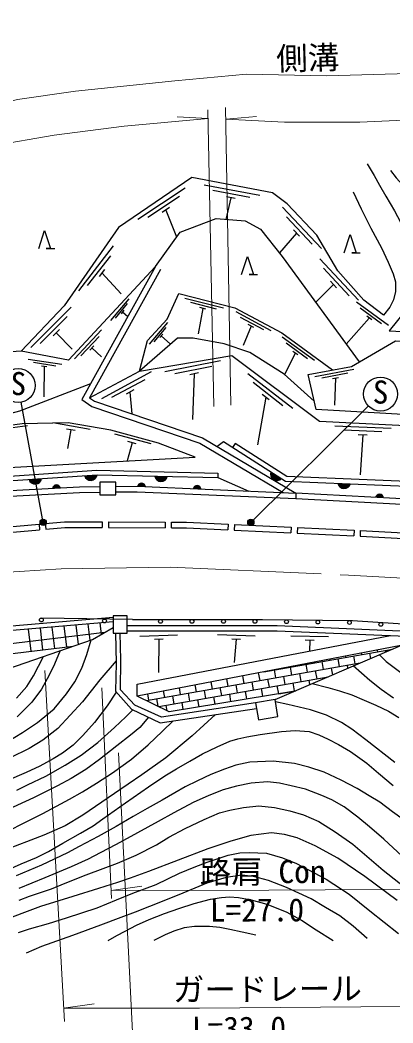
# Model space of a CAD drawing. Units: millimetres at full size, sheet at 1:1000; details may follow other scales. Extents: x 40000 to 680000, y 20000 to 380000.
# Drawn here: x 421429 to 451030, y 238962 to 318559 of the extents above; entities that cross this region are included whole.
import ezdxf
from ezdxf.enums import TextEntityAlignment as Align

# ---------------------------------------------------------------- set-up
doc = ezdxf.new("R2010")
doc.units = ezdxf.units.MM
doc.header["$LTSCALE"] = 1000
doc.linetypes.add('CHAIN', pattern=[18.5, 12, -1.5, 3.5, -1.5])
for name, color, linetype, lineweight in [('M-BGD', 7, 'Continuous', 25), ('M-BGD-EXST', 7, 'Continuous', 25), ('M-BMK', 2, 'CHAIN', 13), ('M-STR-HTXT', 7, 'Continuous', 13)]:
    doc.layers.add(name, color=color, linetype=linetype, lineweight=lineweight)
doc.styles.add('ＭＳ ゴシック', font='')
doc.styles.get('ＭＳ ゴシック').set_extended_font_data('MS Gothic')

msp = doc.modelspace()

# ---------------------------------------------------------------- hatches: boundary and pattern name
at = {"layer": 'M-BGD'}
for points in [[(441347, 282701), (442183, 282169, -0.82183)], [(422141, 282098), (423130, 282165, -0.82183)], [(426553, 282397), (427542, 282463, -0.82183)], [(431376, 281524), (430751, 281550, -0.84072)], [(432128, 282357), (433118, 282334, -0.82183)], [(446661, 281799), (447651, 281758, -0.82183)], [(424634, 281411), (424009, 281378, -0.84072)], [(435796, 281337), (435171, 281364, -0.84072)], [(450275, 280646), (449650, 280679, -0.84072)]]:
    msp.add_hatch(color=256, dxfattribs=at).paths.add_polyline_path(points)
at = {"layer": 'M-BGD-EXST'}
for points in [[(423485, 278808, -1), (423046, 278569, -0.41421), (423146, 278908, -0.41421)], [(439970, 278810, -1), (439531, 278571, -0.41421), (439631, 278910, -0.41421)]]:
    msp.add_hatch(color=256, dxfattribs=at).paths.add_polyline_path(points)

# ---------------------------------------------------------------- linework, layer by layer
at = {"layer": 'M-BGD'}
for p, q in [((434535, 305220), (430785, 302732)), ((440474, 304622), (436053, 305462)), ((439681, 304467), (436733, 305027)), ((434076, 304555), (431576, 302897)), ((438151, 304453), (437766, 302741)), ((438495, 304387), (437807, 304518)), ((433283, 303670), (432700, 303283)), ((432991, 303476), (433850, 301344)), ((445361, 300429), (442272, 303702)), ((444628, 300768), (442569, 302951)), ((443620, 301399), (443140, 301908)), ((443380, 301654), (442014, 300071)), ((423514, 300428), (424181, 300428)), ((423848, 300428), (423514, 300428)), ((428831, 300629), (426070, 297076)), ((447770, 300097), (448436, 300097)), ((448103, 300097), (447770, 300097)), ((428607, 299853), (426767, 297484)), ((448291, 296335), (445214, 299619)), ((428139, 298761), (427709, 298208)), ((447559, 296678), (445508, 298867)), ((427924, 298484), (429446, 296828)), ((439617, 298366), (440284, 298366)), ((439951, 298366), (439617, 298366)), ((446554, 297312), (446075, 297822)), ((446315, 297567), (444896, 296157)), ((430053, 296446), (428614, 294716)), ((437574, 295695), (434521, 296471)), ((437013, 295620), (434978, 296138)), ((450670, 294306), (448133, 296173)), ((425476, 295762), (422293, 292581)), ((429928, 296062), (428969, 294909)), ((429676, 295524), (429452, 295255)), ((429564, 295389), (429986, 295038)), ((435944, 295676), (435566, 293666)), ((436181, 295615), (435706, 295736)), ((441352, 293902), (438576, 295390)), ((450123, 294448), (448431, 295692)), ((425157, 295020), (423035, 292899)), ((433136, 294548), (431682, 292831)), ((440790, 293965), (438939, 294957)), ((449153, 294901), (447327, 292837)), ((449350, 294756), (448955, 295046)), ((424556, 293995), (424061, 293500)), ((424308, 293747), (425563, 292449)), ((427904, 293972), (425745, 291678)), ((433008, 294165), (432039, 293020)), ((439765, 294276), (439137, 292716)), ((439981, 294160), (439549, 294392)), ((427697, 293445), (426258, 291916)), ((432751, 293629), (432525, 293362)), ((432638, 293495), (433368, 292827)), ((444792, 291533), (442247, 293389)), ((427298, 292715), (426962, 292359)), ((427130, 292537), (427895, 291817)), ((444244, 291672), (442547, 292910)), ((443470, 291977), (443074, 292266)), ((424738, 291209), (422069, 291617)), ((424266, 291099), (422487, 291371)), ((437337, 291499), (432920, 290637)), ((443272, 292121), (442424, 290411)), ((423557, 291025), (423142, 291089)), ((423349, 291057), (423311, 288642)), ((431847, 290626), (427882, 288499)), ((436658, 291061), (433714, 290487)), ((435587, 290547), (434900, 290412)), ((447933, 290836), (444839, 290242)), ((447457, 290531), (445395, 290134)), ((431328, 290007), (428684, 288589)), ((435244, 290480), (435126, 286865)), ((443073, 287726), (439520, 290487)), ((442297, 287949), (439928, 289790)), ((446706, 290173), (446225, 290080)), ((446465, 290126), (446382, 287998)), ((430456, 289199), (429840, 288868)), ((430148, 289034), (430295, 287308)), ((440929, 288633), (440277, 284846)), ((441205, 288418), (440652, 288847)), ((426988, 286073), (424032, 286590)), ((422012, 286354), (419039, 285953)), ((425803, 285975), (425114, 286096)), ((425458, 286036), (425200, 284558)), ((450901, 286137), (446406, 286336)), ((450139, 285871), (447142, 286003)), ((431846, 284912), (428950, 285694)), ((430320, 285013), (429929, 283565)), ((430658, 284922), (429982, 285105)), ((437050, 284718), (437576, 285100)), ((448977, 285622), (448278, 285652)), ((448627, 285637), (448440, 282451)), ((438494, 284946), (438299, 284640)), ((437135, 282605), (437126, 282240)), ((437126, 282240), (439586, 281177)), ((443331, 281013), (443309, 280588)), ((423431, 278595), (423470, 278147)), ((427947, 278724), (427946, 278274)), ((428447, 278724), (428446, 278274)), ((428447, 278724), (432947, 278718)), ((432947, 278718), (432946, 278268)), ((433446, 278267), (433447, 278717)), ((418449, 278165), (422935, 278553)), ((418488, 277717), (422973, 278104)), ((422935, 278553), (422973, 278104)), ((428446, 278274), (432946, 278268)), ((437954, 278553), (437931, 278103)), ((438452, 278528), (438430, 278078)), ((438430, 278078), (442925, 277857)), ((438452, 278528), (442947, 278306)), ((442947, 278306), (442925, 277857)), ((443446, 278281), (443424, 277832)), ((443424, 277832), (447919, 277610)), ((443446, 278281), (447941, 278060)), ((447941, 278060), (447919, 277610)), ((448440, 278035), (448418, 277586)), ((448440, 278035), (452935, 277813)), ((448418, 277586), (452913, 277364)), ((430367, 270984), (423123, 271093)), ((427749, 270708), (427858, 269799)), ((422067, 270212), (422277, 268467)), ((423014, 270295), (423220, 268580)), ((423961, 270377), (424163, 268693)), ((424908, 270460), (425107, 268807)), ((425855, 270543), (426039, 269008)), ((426802, 270625), (426958, 269329)), ((433931, 269751), (430933, 269642)), ((432793, 269409), (432093, 269384)), ((432443, 269397), (432432, 266774)), ((440098, 269666), (437100, 269770)), ((438939, 269406), (438239, 269430)), ((438589, 269418), (438427, 267562)), ((445927, 269594), (442928, 269672)), ((444770, 269324), (444070, 269342)), ((444420, 269333), (444398, 268473)), ((440785, 266835), (451005, 268637)), ((448561, 268206), (448541, 268320)), ((449267, 267890), (449191, 268318)), ((449822, 268429), (449798, 268561)), ((450475, 268410), (450452, 268540)), ((431467, 264543), (448441, 267535)), ((444779, 267540), (444769, 267598)), ((445521, 267021), (445410, 267651)), ((446040, 267762), (446026, 267839)), ((446781, 267243), (446670, 267873)), ((447301, 267984), (447284, 268080)), ((448042, 267465), (447931, 268095)), ((440479, 266131), (440369, 266756)), ((440998, 266873), (440997, 266876)), ((441739, 266354), (441628, 266984)), ((442258, 267095), (442255, 267117)), ((443000, 266576), (442889, 267206)), ((443519, 267317), (443512, 267357)), ((443741, 266057), (443630, 266687)), ((444260, 266798), (444149, 267429)), ((445002, 266279), (444891, 266909)), ((446246, 266592), (446151, 267132)), ((447454, 267111), (447412, 267354)), ((432446, 264065), (445877, 266433)), ((436697, 265465), (436597, 266033)), ((437958, 265687), (437854, 266274)), ((439218, 265909), (439111, 266515)), ((439959, 265390), (439848, 266020)), ((441220, 265612), (441109, 266243)), ((442481, 265835), (442369, 266465)), ((443222, 265315), (443111, 265946)), ((444434, 265813), (444371, 266168)), ((445642, 266333), (445632, 266390)), ((431655, 264576), (431567, 265070)), ((432915, 264798), (432825, 265311)), ((434176, 265020), (434082, 265552)), ((434917, 264501), (434806, 265131)), ((435436, 265242), (435339, 265793)), ((436178, 264723), (436067, 265354)), ((437438, 264945), (437327, 265576)), ((438699, 265168), (438588, 265798)), ((439435, 264678), (439329, 265279)), ((440698, 264886), (440590, 265501)), ((441961, 265093), (441850, 265723)), ((441963, 265093), (443313, 265331)), ((442593, 265197), (442592, 265204)), ((432390, 264092), (432285, 264687)), ((433657, 264279), (433546, 264909)), ((434382, 263848), (434287, 264390)), ((435646, 264056), (435548, 264612)), ((436909, 264263), (436808, 264834)), ((438172, 264471), (438069, 265057)), ((433101, 263745), (433026, 264168))]:
    msp.add_line(p, q, dxfattribs=at)
for points in [[(426951, 288583), (430899, 290705), (438238, 291940), (445194, 286728), (476650, 285142), (496191, 287012), (512868, 292806), (517096, 295107), (522949, 298929), (527737, 302652), (532216, 306810), (535237, 310019), (539352, 315403), (540586, 317158), (541708, 317995)], [(437576, 285100), (442494, 281971), (455345, 281440), (464475, 280903), (470481, 280768), (478189, 280903), (485146, 281337), (490241, 281727), (494638, 282432), (500185, 283451), (504066, 284563), (509297, 286362), (513856, 288192), (518630, 290458), (522811, 292895), (527079, 295916), (530817, 299069), (535949, 303848), (540152, 308691), (545203, 315626)], [(544902, 315830), (539867, 308917), (535688, 304101), (530576, 299341), (526856, 296204), (522614, 293201), (518460, 290780), (513711, 288525), (509171, 286702), (503957, 284910), (500102, 283805), (494576, 282790), (490198, 282087), (485121, 281699), (478175, 281266), (470482, 281131), (464490, 281266), (455363, 281803), (442606, 282330), (438494, 284946)], [(443309, 280588), (457194, 279856), (470398, 279393), (477370, 279450), (483311, 279677), (489295, 280066), (492004, 280482), (498850, 281698), (504547, 283216), (508097, 284284), (511857, 285738), (516530, 287732), (519641, 289371), (522413, 291075), (525425, 293085), (528858, 295672), (532000, 298323), (535752, 301807), (539432, 305776), (542610, 309675), (546355, 314845)], [(546003, 315084), (542273, 309934), (539111, 306055), (535452, 302108), (531719, 298641), (528593, 296005), (525179, 293431), (522184, 291433), (519430, 289741), (516347, 288116), (511697, 286132), (507959, 284686), (504431, 283625), (498758, 282113), (491935, 280901), (489249, 280489), (483290, 280101), (477360, 279875), (470404, 279818), (457212, 280280), (443331, 281013)], [(448980, 307137), (449548, 306212), (449968, 305465), (450474, 304594), (451159, 303424), (451618, 302514), (452007, 301651), (452545, 300395), (452919, 299275), (453300, 298467), (453751, 297660)], [(450829, 306626), (451274, 306048), (451787, 305479), (452482, 304905), (453294, 304360), (454184, 303809), (455137, 303349), (455970, 302921), (457021, 302484), (457632, 302217), (458149, 301938), (458913, 301514), (459604, 301130), (460130, 300794), (460477, 300511), (460986, 299937), (461520, 299307), (461900, 298709), (462183, 297909), (462345, 297119)], [(450288, 295124), (448728, 296323), (446663, 298653), (444983, 301481), (442628, 303962), (441476, 304849), (435070, 306071), (429232, 302084), (424933, 295865), (421524, 292290)], [(447884, 304934), (448519, 303589), (449283, 302039), (450116, 300487), (450653, 299344), (451054, 298405), (451228, 297770), (451228, 297028), (451077, 296348), (450782, 295779), (450282, 295129)], [(432177, 298997), (425272, 291567), (421524, 292290), (418322, 292055), (416806, 292959), (416879, 294571), (409369, 300420), (406875, 300836), (403892, 301666), (403574, 302252), (399970, 304298)], [(432177, 298997), (434128, 301734), (437010, 302804), (439294, 302615), (440507, 301970), (442244, 299781), (448357, 291429)], [(422908, 300428), (423378, 301866), (423848, 300428)], [(447163, 300097), (447633, 301535), (448103, 300097)], [(439011, 298366), (439481, 299804), (439951, 298366)], [(432177, 298997), (426334, 288437), (427135, 287891), (435703, 284969), (442327, 281061)], [(432587, 298771), (426951, 288583), (427347, 288314), (435900, 285397), (443331, 281013)], [(430899, 290705), (431543, 293123), (433105, 294815), (434045, 296852), (438491, 295722), (442206, 293731), (446242, 290788)], [(504938, 291385), (499919, 289339), (495904, 287901), (480558, 286148), (475804, 285958), (461960, 286673), (444923, 287657), (444305, 290427), (447729, 291064), (451225, 293093), (466870, 292102), (482397, 292173), (494720, 293537), (499088, 294926), (500591, 295694), (503077, 296394)], [(444776, 288318), (442382, 290448), (439673, 292167), (437632, 292868), (435162, 293298), (433935, 293314), (430899, 290705)], [(427021, 289679), (421392, 287520), (420704, 287319), (410609, 286037)], [(410966, 282504), (435335, 283859), (432430, 284973), (428625, 286000), (425244, 286592), (421595, 286511), (410587, 285025)], [(378061, 270235), (385733, 273988), (392289, 276499), (399424, 278731), (406734, 280699), (413289, 281866), (427533, 282829), (437135, 282605)], [(378229, 269911), (385879, 273653), (392409, 276154), (399526, 278381), (406814, 280343), (413334, 281503), (427542, 282463), (437126, 282240)], [(427771, 281512), (426142, 281490), (416639, 280993), (411533, 280359), (407115, 279639), (400069, 278046), (394861, 276363), (390425, 274850), (384791, 272422), (378534, 269323)], [(378730, 268946), (384970, 272036), (390577, 274453), (394995, 275960), (400182, 277636), (407196, 279222), (411594, 279938), (416677, 280569), (426156, 281065), (427771, 281087)], [(429039, 281529), (430720, 281552), (442736, 281044), (443331, 281013)], [(429039, 281104), (430714, 281127), (442715, 280620), (443309, 280588)], [(423431, 278595), (424967, 278728), (427947, 278724)], [(433447, 278717), (434640, 278716), (437954, 278553)], [(423470, 278147), (424986, 278278), (427946, 278274)], [(433446, 278267), (434629, 278266), (437931, 278103)], [(428816, 271152), (419853, 270369), (413659, 269590), (405720, 268088), (398964, 266285), (391930, 263725), (386767, 261585), (383449, 259861)], [(428816, 270801), (419890, 270022), (413713, 269245), (405798, 267747), (399069, 265952), (392057, 263400), (386915, 261268), (383610, 259552)], [(430367, 270984), (440677, 270984), (447810, 270890), (455070, 270433)], [(383877, 259038), (389802, 261777), (397850, 264750), (407330, 267238), (412364, 268076), (428161, 269973)], [(383877, 259038), (389802, 261777), (397850, 264750), (407330, 267238), (412364, 268076), (428161, 269973)], [(385814, 255310), (388062, 256316), (391917, 258675), (396968, 261590), (401743, 263253), (409797, 265323), (419848, 266846), (427169, 269403), (428816, 270350)], [(429007, 269897), (429072, 267525), (428995, 265293), (430281, 263856), (432558, 262787), (440206, 263908)], [(440128, 264356), (432648, 263243), (430532, 264191), (429399, 265388), (429431, 267768), (429374, 269897)], [(455281, 269889), (441848, 270489), (429932, 270489)], [(455276, 269507), (441840, 270058), (429932, 270058)], [(420403, 261274), (421615, 262011), (422801, 262802), (424126, 263898), (425120, 265077), (425787, 266042), (426332, 267115), (426718, 268194), (427082, 269372)], [(443251, 265305), (433266, 263665), (430718, 264908), (430714, 265843), (450826, 269708)], [(384244, 258333), (390107, 261043), (398089, 263992), (407496, 266461), (412477, 267290), (425649, 268872)], [(424621, 268513), (424168, 267439), (423739, 266568), (423142, 265451), (422353, 264430), (421208, 263263)], [(441669, 264625), (451655, 268916), (430718, 264908)], [(429067, 267699), (427768, 266190), (426378, 264458), (424422, 262338), (423245, 261414), (422152, 260741), (420650, 259997)], [(421160, 264743), (421975, 265653), (422485, 266505), (423280, 268045)], [(449964, 268190), (450494, 267660), (451327, 267019), (452458, 266202), (453186, 265657), (454453, 264710), (455693, 263848), (456836, 263034), (457917, 262327), (459099, 261631), (460492, 260923), (461497, 260447), (462596, 260001), (464038, 259517), (465828, 258973), (468421, 258264), (469966, 257895), (471698, 257590), (473272, 257394), (475189, 257274), (478617, 257274), (480579, 257330), (481182, 257404)], [(451084, 264729), (450087, 265424), (449198, 266147), (447883, 267296)], [(444630, 265898), (445853, 265588), (446775, 265324), (447768, 265000), (448751, 264585), (449673, 264180), (450676, 263694), (451487, 263208)], [(429062, 265218), (428339, 264142), (427345, 262805), (426411, 261769), (425634, 261000), (424790, 260371), (424057, 259920), (422992, 259350), (421925, 258831), (420377, 258187), (419250, 257794), (417999, 257446), (416253, 257099), (414438, 256624), (411320, 255815)], [(451179, 259621), (448865, 261421), (447759, 262290), (446950, 262797), (445768, 263393), (444489, 263806), (442691, 264242), (441701, 264442)], [(421168, 257439), (422029, 257869), (423463, 258544), (425001, 259417), (426291, 260205), (427615, 261221), (428926, 262408), (429839, 263251), (430389, 263805)], [(436953, 263431), (435096, 261739), (432995, 260003), (431099, 258645), (428919, 257177), (426406, 255449), (425015, 254612), (423309, 253854), (420007, 252607), (416165, 251311), (414030, 250852), (412006, 250187), (410079, 249335), (407883, 248119), (406285, 247103), (404500, 245824), (402888, 244451), (401196, 242964), (399979, 242046), (398667, 241051), (397528, 240276), (396407, 239724), (395222, 239250), (394292, 238989)], [(431620, 263227), (430934, 262420), (430195, 261792), (429121, 260952), (427744, 259870), (426640, 259070), (425495, 258352), (424402, 257785), (422496, 256831), (420257, 255808)], [(420304, 254092), (421963, 254941), (423228, 255573), (425341, 256725), (426391, 257294), (427505, 258004), (428770, 258825), (430284, 259906), (431591, 261041), (432737, 262126), (433586, 262937)], [(420472, 251103), (421528, 251579), (422732, 252092), (423684, 252562), (424832, 253221), (426224, 254033), (427225, 254614), (428000, 255156), (429789, 256420), (431621, 257696), (432909, 258564), (433837, 259137), (434918, 259742), (435925, 260311), (437079, 260872), (438075, 261318), (438715, 261513), (439424, 261672), (440498, 261861), (442196, 262082), (443269, 262168), (444368, 262099), (445151, 261826), (445889, 261494), (446696, 261054), (447649, 260501), (448945, 259568), (449888, 258780), (451057, 257817)], [(452864, 254359), (451006, 255709), (449990, 256497), (449140, 256998), (448201, 257582), (446912, 258240), (445577, 258870), (444365, 259249), (443227, 259553), (441521, 259750), (439674, 259671), (438565, 259433), (437656, 259108), (436575, 258675), (435507, 258186), (434535, 257697), (433719, 257221), (432711, 256656), (431507, 255969), (430403, 255343), (429064, 254561), (427635, 253772), (426119, 252963), (425206, 252459), (423125, 251494), (421130, 250642)], [(451758, 252194), (450311, 253556), (449166, 254530), (448239, 255292), (447154, 256102), (446168, 256667), (445386, 257015), (444082, 257516), (442958, 257792), (442012, 258002), (441084, 258088), (439763, 257990), (438619, 257747), (437558, 257471), (436408, 257004), (435172, 256446), (433633, 255650), (432383, 254960), (430747, 254047), (429063, 253112), (427794, 252462), (426827, 251955), (425493, 251345), (423408, 250476), (421329, 249641)], [(421358, 248711), (422168, 249027), (423934, 249610), (425021, 250053), (426687, 250719), (429174, 251651), (430640, 252284), (432264, 253107), (433230, 253696), (434541, 254406), (436042, 255118), (437263, 255629), (438074, 255862), (439175, 256074), (440378, 256199), (441623, 256065), (442841, 255790), (443926, 255479), (445138, 254962), (446445, 254136), (447850, 253150), (450261, 251085), (453100, 248851)], [(451369, 248678), (448799, 250587), (446646, 252050), (444856, 253026), (443439, 253663), (442428, 253927), (441382, 254044), (439742, 253840), (438151, 253397), (436342, 252778), (431637, 250991), (430170, 250447), (429156, 250117), (427664, 249645), (425620, 249004), (423064, 248216), (419725, 246947)], [(421302, 246132), (422187, 246426), (423683, 246867), (425123, 247292), (427549, 248102), (429090, 248736), (430394, 249251), (432240, 249959), (434097, 250854), (435253, 251333), (436279, 251724), (437943, 252277), (438875, 252451), (439612, 252502), (440994, 252438), (442264, 252072), (443364, 251610), (445738, 250364), (447554, 249182), (449191, 247860), (451470, 246060)], [(448983, 245670), (447872, 246652), (446810, 247470), (445686, 248129), (444544, 248820), (442577, 249712), (441160, 250255), (439951, 250597), (439029, 250701), (437802, 250518), (436257, 250060), (434021, 249133), (431718, 248211), (430569, 247759), (429440, 247320), (427808, 246721), (425591, 245915), (423129, 245035), (421914, 244505)], [(428420, 245508), (429106, 245891), (429772, 246240), (430680, 246718), (431669, 247168), (432887, 247645), (434044, 248049), (435242, 248440), (436560, 248796), (437422, 248931), (438058, 248972), (438779, 248920), (439781, 248727), (441025, 248385), (442561, 247773), (443775, 247120), (444930, 246357), (446275, 245511)], [(440142, 245925), (439071, 246161), (438069, 246375), (437277, 246541), (436468, 246621), (435289, 246621), (434448, 246509), (433644, 246247), (432954, 245963), (432037, 245518)]]:
    msp.add_lwpolyline(points, dxfattribs=at)
for points in [[(450728, 293900), (466841, 293074), (482079, 292999), (494285, 295030), (494215, 295370), (482078, 296127), (471735, 296418), (456773, 297535), (455854, 298147), (454370, 298429)], [(427771, 280865), (429039, 280865), (429039, 281872), (427771, 281872)], [(428816, 269897), (429932, 269897), (429932, 271282), (428816, 271282)], [(440362, 263015), (441903, 263283), (441669, 264625), (440128, 264356)]]:
    msp.add_lwpolyline(points, close=True, dxfattribs=at)
for centre in [(423121, 270943), (428129, 270868), (432576, 270834), (435076, 270834), (437576, 270834), (440076, 270834), (442576, 270809), (445075, 270776), (447575, 270743), (450071, 270597)]:
    msp.add_circle(centre, 150, dxfattribs=at)
for centre, radius, start, end in [((441817, 282518), 505, 158.70893, 316.36712), ((422629, 282229), 505, 195.0376, 352.69579), ((427041, 282528), 505, 195.0376, 352.69579), ((431061, 281483), 318, 7.47283, 167.69056), ((432625, 282443), 505, 189.83685, 347.49504), ((447160, 281877), 505, 188.80467, 346.46286), ((424324, 281340), 318, 12.88293, 173.10067), ((435481, 281296), 318, 7.47283, 167.69056), ((449960, 280608), 318, 6.87076, 167.08849)]:
    msp.add_arc(centre, radius, start, end, dxfattribs=at)
at = {"layer": 'M-BGD-EXST'}
for p, q in [((423265, 278688), (421526, 288222)), ((439750, 278691), (449086, 287928))]:
    msp.add_line(p, q, dxfattribs=at)
for centre, radius in [((421283, 289550), 1350), ((450046, 288878), 1350), ((423265, 278688), 250), ((439750, 278691), 250)]:
    msp.add_circle(centre, radius, dxfattribs=at)
at = {"layer": 'M-BMK'}
msp.add_lwpolyline([(381482, 263649), (384616, 265314), (390154, 267728), (396257, 270048), (402607, 271923), (409404, 273391), (415235, 274333), (419256, 274651), (424682, 275006), (433342, 275131), (447492, 274510), (470040, 273233), (478237, 273232), (479641, 273255), (486337, 273260), (489639, 273406), (492709, 273663), (495759, 274067), (498120, 274500), (501918, 275245), (506455, 276450)], dxfattribs=at)
at = {"layer": 'M-STR-HTXT'}
for p, q in [((436810, 287883), (436341, 311423)), ((438172, 287998), (437746, 311621)), ((436355, 310755), (433902, 310867)), ((437763, 310693), (440208, 310915)), ((423401, 266939), (424946, 239081)), ((427916, 265551), (428682, 248846)), ((430415, 236922), (429239, 260400)), ((428654, 249461), (431084, 249811)), ((424888, 240125), (427318, 240472))]:
    msp.add_line(p, q, dxfattribs=at)
for points in [[(518336, 333873), (510528, 329774), (502309, 325947), (497012, 323765), (490453, 321457), (484126, 319456), (476663, 317632), (469996, 316302), (463931, 315387), (457823, 314711), (452302, 314305), (445744, 314125), (439410, 314267), (433706, 313738), (425819, 312913), (421228, 312254), (420238, 312010), (412197, 310625), (404790, 309011), (397741, 307169), (389147, 304587), (382656, 302343), (376535, 299989), (368380, 296538)], [(437763, 310693), (442415, 310464), (448411, 310447), (454825, 310755), (462620, 311420), (469188, 312268), (476407, 313564), (484030, 315357), (490665, 317238), (496913, 319369), (501829, 321227), (510715, 325253), (517598, 328853), (521965, 331404)], [(436355, 310755), (429689, 310128), (424149, 309426), (419206, 308567), (414851, 307771), (407794, 306285), (402296, 304933), (396317, 303301), (389258, 300940), (386112, 299849), (382159, 298433), (377996, 296776), (374262, 295265), (366745, 291760)], [(428654, 249461), (441176, 249505), (454594, 249570)], [(424888, 240125), (435665, 240147), (448487, 240230), (454375, 240289)]]:
    msp.add_lwpolyline(points, dxfattribs=at)

# ---------------------------------------------------------------- texts
at = {"layer": 'M-BGD-EXST', "style": 'ＭＳ ゴシック'}
for p in [(420628, 288258), (449390, 287585)]:
    msp.add_text('S', height=1833, rotation=358.508, dxfattribs=at).set_placement(p, align=Align.BOTTOM_LEFT)
at = {"layer": 'M-STR-HTXT', "style": 'ＭＳ ゴシック'}
for s, rotation, p in [('側溝', 1.572, (441803, 314016)), ('路肩 Con', 0.201, (435698, 249486)), ('L=27.0', 0.201, (436499, 246452)), ('ガードレール', 0.371, (433573, 240133)), ('L=33.0', 0.371, (435077, 237063))]:
    msp.add_text(s, height=1833, rotation=rotation, dxfattribs=at).set_placement(p, align=Align.BOTTOM_LEFT)

doc.saveas('drawing.dxf')
